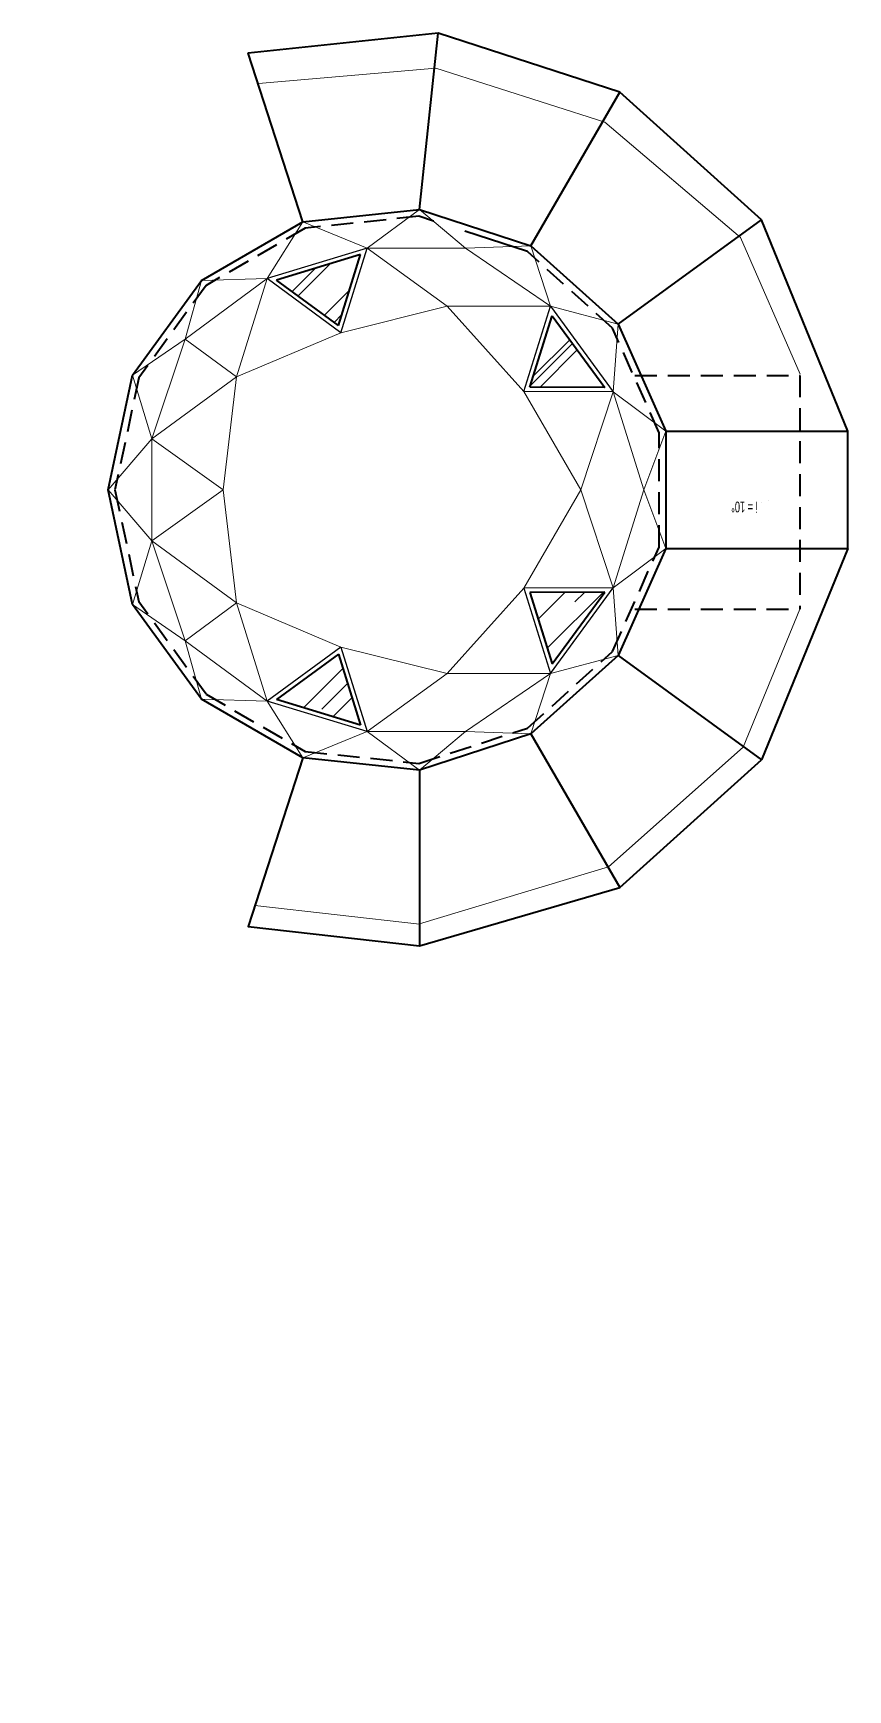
# Model space of a CAD drawing. Header units: millimetres. Extents: x -1532494 to -7068, y -619762 to -195747.
# Drawn here: x -123847 to -114422, y -242729 to -223560 of the extents above; entities that cross this region are included whole.
import ezdxf

# ---------------------------------------------------------------- set-up
doc = ezdxf.new("R2010")
doc.units = ezdxf.units.MM
doc.linetypes.add('штриховая', pattern=[19.05, 12.7, -6.35])
doc.layers.get('0').update_dxf_attribs({"color": 251, "lineweight": 15})
for name, color, linetype, lineweight in [('Кровля', 170, 'Continuous', 40), ('линия', 7, 'Continuous', 30), ('окна', 142, 'Continuous', 20), ('Окно', 144, 'Continuous', 40), ('размеры', 7, 'Continuous', 18), ('штриховая стены', 250, 'штриховая', 40)]:
    doc.layers.add(name, color=color, linetype=linetype, lineweight=lineweight)
doc.styles.add('Style1', font='cour.ttf', dxfattribs={"width": 0.61, "height": 2.5})
pattern_1 = [(225, (168044682.4, 308210941.8), (-646.5784407, -1724.2091752), [11430, -1524, 3810, -762]), (225, (168044235.2, 308209955.8), (1255.4398057, -177.8090712), [2286, -251.46, 4572, -571.5]), (225, (168044871, 308210214.4), (-2440.8336137, -3162.84620584), [6096, -1066.8, 3048, -762])]
pattern_2 = [(225, (168047611.4, 308212182.7), (-646.5784407, -1724.2091752), [11430, -1524, 3810, -762]), (225, (168047164.2, 308211196.7), (1255.4398057, -177.8090712), [2286, -251.46, 4572, -571.5]), (225, (168047800, 308211455.3), (-2440.8336137, -3162.84620584), [6096, -1066.8, 3048, -762])]

msp = doc.modelspace()

# ---------------------------------------------------------------- hatches: boundary and pattern name
at = {"layer": 'окна'}
h = msp.add_hatch(dxfattribs=at)
h.set_pattern_fill('AR-RROOF', color=256, scale=30, angle=225)
h.set_pattern_definition(pattern_1)
h.paths.add_polyline_path([(-120575.7, -223904.6), (-120575.7, -225224.6)])
h.paths.add_polyline_path([(-120058.8, -226121.5), (-120544.3, -226269.2), (-121029.8, -226416.9), (-120314.9, -226943.5)])
h = msp.add_hatch(dxfattribs=at)
h.set_pattern_fill('AR-RROOF', color=256, scale=30, angle=225)
h.set_pattern_definition(pattern_2)
h.paths.add_polyline_path([(-117646.7, -225145.5), (-117646.7, -226465.5)])
h.paths.add_polyline_path([(-117842.6, -226829.1), (-117971.7, -227243.5), (-118100.8, -227657.8), (-117234.6, -227658.8)])
h = msp.add_hatch(dxfattribs=at)
h.set_pattern_fill('AR-RROOF', color=256, scale=30, angle=225)
h.set_pattern_definition(pattern_2)
h.paths.add_polyline_path([(-117646.7, -232542.5), (-117646.7, -231222.5)])
h.paths.add_polyline_path([(-117842.6, -230858.9), (-117971.7, -230444.5), (-118100.8, -230030.2), (-117234.6, -230029.2)])
h = msp.add_hatch(dxfattribs=at)
h.set_pattern_fill('AR-RROOF', color=256, scale=30, angle=225)
h.set_pattern_definition(pattern_1)
h.paths.add_polyline_path([(-120575.7, -233783.4), (-120575.7, -232463.4)])
h.paths.add_polyline_path([(-120058.8, -231566.5), (-120544.3, -231418.8), (-121029.8, -231271.1), (-120314.9, -230744.5)])
h = msp.add_hatch(dxfattribs=at)
h.set_pattern_fill('AR-RROOF', color=256, scale=30, angle=45)
h.set_pattern_definition([(45, (-168289105.24, -308686133.74), (646.5784407, 1724.2091752), [11430, -1524, 3810, -762]), (45, (-168288658, -308685147.7), (-1255.4398057, 177.8090712), [2286, -251.46, 4572, -571.5]), (45, (-168289293.83, -308685406.34), (2440.8336137, 3162.84620584), [6096, -1066.8, 3048, -762])])
h.paths.add_polyline_path([(-123847.2, -241408.5), (-123847.2, -242728.5)])

# ---------------------------------------------------------------- linework, layer by layer
at = {"ltscale": 20}
for p, q in [((-119189.5, -223966.6), (-121240.7, -224143.8)), ((-117231.4, -224591.3), (-119189.5, -223966.6)), ((-115665.4, -225925.4), (-117231.4, -224591.3)), ((-114973.2, -227506.7), (-115665.4, -225925.4)), ((-114977.2, -230224), (-115634, -231821.3)), ((-115634, -231821.3), (-117190.3, -233205.8)), ((-117190.3, -233205.8), (-119379.1, -233866.3)), ((-121281, -233654.5), (-119377.2, -233868.5))]:
    msp.add_line(p, q, dxfattribs=at)
at = {"const_width": 0.05}
msp.add_lwpolyline([(-115735.3, -228944.3), (-115235.3, -228944.3), (-115438.1, -228990.5)], dxfattribs=at)
at = {"ltscale": 20}
for p in [(-121359.9, -223790.6), (-121359.9, -233897.4)]:
    msp.add_point(p, dxfattribs=at)
at = {"layer": 'Кровля', "color": 6, "ltscale": 20}
for p, q in [((-119162.6, -223559.7), (-121359.9, -223790.6)), ((-119377.2, -225601.9), (-119162.6, -223559.7)), ((-117061.2, -224242.4), (-119162.6, -223559.7)), ((-120725.4, -225743.6), (-121359.9, -223790.6)), ((-118088, -226020.8), (-117061.2, -224242.4)), ((-115419.3, -225720.8), (-117061.2, -224242.4)), ((-117080.6, -226927.8), (-115419.3, -225720.8)), ((-114421.5, -228166.2), (-115419.3, -225720.8)), ((-114421.5, -229521.8), (-115419.3, -231967.2)), ((-117080.6, -230760.2), (-115419.3, -231967.2)), ((-118088, -231667.2), (-117061.2, -233445.6)), ((-120725.4, -231944.5), (-121359.9, -233897.4)), ((-119377.2, -232086.1), (-119377.2, -234120.6)), ((-117061.2, -233445.6), (-115419.3, -231967.2)), ((-119377.2, -234120.6), (-117061.2, -233445.6)), ((-121359.9, -233897.4), (-119377.2, -234120.6))]:
    msp.add_line(p, q, dxfattribs=at)
at = {"layer": 'Кровля'}
for p, q in [((-116529.2, -228166.2), (-114421.5, -228166.2)), ((-114421.5, -229521.8), (-114421.5, -228166.2)), ((-116529.2, -229521.8), (-114421.5, -229521.8))]:
    msp.add_line(p, q, dxfattribs=at)
at = {"layer": 'Кровля', "ltscale": 20}
msp.add_lwpolyline([(-122978, -228844), (-122696.1, -227518), (-121899.3, -226421.4), (-120725.4, -225743.6), (-119377.2, -225601.9), (-118088, -226020.8), (-117080.6, -226927.8), (-116529.2, -228166.2), (-116529.2, -229521.8), (-117080.6, -230760.2), (-118088, -231667.2), (-119377.2, -232086.1), (-120725.4, -231944.5), (-121899.3, -231266.7), (-122696.1, -230170)], close=True, dxfattribs=at)
at = {"layer": 'линия', "ltscale": 20}
for p, q in [((-119983, -226046.2), (-121139.7, -226398.1)), ((-120288, -227025.4), (-119983, -226046.2)), ((-120288, -227025.4), (-121139.7, -226398.1)), ((-118168.7, -227707.8), (-117860.9, -226719.6)), ((-117860.9, -226719.6), (-117135.9, -227708.9)), ((-117135.9, -227708.9), (-118168.7, -227707.8)), ((-117135.9, -229979.1), (-118168.7, -229980.2)), ((-118168.7, -229980.2), (-117860.9, -230968.4)), ((-117860.9, -230968.4), (-117135.9, -229979.1)), ((-120288, -230662.6), (-121139.7, -231289.9)), ((-120288, -230662.6), (-119983, -231641.8)), ((-119983, -231641.8), (-121139.7, -231289.9))]:
    msp.add_line(p, q, dxfattribs=at)
at = {"layer": 'Окно', "ltscale": 20}
for p, q in [((-120058.8, -226121.5), (-121029.8, -226416.9)), ((-120314.9, -226943.5), (-120058.8, -226121.5)), ((-120314.9, -226943.5), (-121029.8, -226416.9)), ((-118100.8, -227657.8), (-117842.6, -226829.1)), ((-117842.6, -226829.1), (-117234.6, -227658.8)), ((-117234.6, -227658.8), (-118100.8, -227657.8)), ((-117234.6, -230029.2), (-118100.8, -230030.2)), ((-118100.8, -230030.2), (-117842.6, -230858.9)), ((-117842.6, -230858.9), (-117234.6, -230029.2)), ((-120314.9, -230744.5), (-121029.8, -231271.1)), ((-120314.9, -230744.5), (-120058.8, -231566.5)), ((-120058.8, -231566.5), (-121029.8, -231271.1))]:
    msp.add_line(p, q, dxfattribs=at)
at = {"layer": 'размеры', "ltscale": 20}
for p, q in [((-119983, -226046.2), (-119377.2, -225601.9)), ((-119377.2, -225601.9), (-118846.3, -226046.2)), ((-121139.7, -226398.1), (-120725.4, -225743.6)), ((-120725.4, -225743.6), (-119983, -226046.2)), ((-120725.4, -225743.6), (-119983, -226046.2)), ((-119983, -226046.2), (-118846.3, -226046.2)), ((-119056.1, -226719.6), (-119983, -226046.2)), ((-118846.3, -226046.2), (-118088, -226020.8)), ((-118846.3, -226046.2), (-117860.9, -226719.6)), ((-118088, -226020.8), (-117860.9, -226719.6)), ((-121139.7, -226398.1), (-122087.1, -227098.8)), ((-122087.1, -227098.8), (-121899.3, -226421.4)), ((-121899.3, -226421.4), (-121139.7, -226398.1)), ((-121494.1, -227535.6), (-121139.7, -226398.1)), ((-119056.1, -226719.6), (-120288, -227025.4)), ((-117860.9, -226719.6), (-119056.1, -226719.6)), ((-119056.1, -226719.6), (-118168.7, -227707.8)), ((-117860.9, -226719.6), (-117080.6, -226927.8)), ((-117080.6, -226927.8), (-117135.9, -227708.9)), ((-122696.1, -227518), (-122087.1, -227098.8)), ((-122087.1, -227098.8), (-122474.3, -228253)), ((-121494.1, -227535.6), (-122087.1, -227098.8)), ((-121494.1, -227535.6), (-120288, -227025.4)), ((-122474.3, -228253), (-122696.1, -227518)), ((-121494.1, -227535.6), (-122474.3, -228253)), ((-121494.1, -227535.6), (-121650, -228844)), ((-118168.7, -227707.8), (-117512, -228844)), ((-117135.9, -227708.9), (-117512, -228844)), ((-117135.9, -227708.9), (-116783.6, -228844)), ((-117135.9, -227708.9), (-116529.2, -228166.2)), ((-122474.3, -228253), (-122978, -228844)), ((-122474.3, -229435), (-122474.3, -228253)), ((-122474.3, -228253), (-121650, -228844)), ((-116529.2, -228166.2), (-116783.6, -228844)), ((-122474.3, -229435), (-122978, -228844)), ((-122474.3, -229435), (-121650, -228844)), ((-121494.1, -230152.4), (-121650, -228844)), ((-118168.7, -229980.2), (-117512, -228844)), ((-117135.9, -229979.1), (-117512, -228844)), ((-117135.9, -229979.1), (-116783.6, -228844)), ((-116529.2, -229521.8), (-116783.6, -228844)), ((-122474.3, -229435), (-122696.1, -230170)), ((-122087.1, -230589.2), (-122474.3, -229435)), ((-121494.1, -230152.4), (-122474.3, -229435)), ((-117135.9, -229979.1), (-116529.2, -229521.8)), ((-119056.1, -230968.4), (-118168.7, -229980.2)), ((-117080.6, -230760.2), (-117135.9, -229979.1)), ((-122696.1, -230170), (-122087.1, -230589.2)), ((-121494.1, -230152.4), (-122087.1, -230589.2)), ((-121494.1, -230152.4), (-120288, -230662.6)), ((-121494.1, -230152.4), (-121139.7, -231289.9)), ((-121139.7, -231289.9), (-122087.1, -230589.2)), ((-122087.1, -230589.2), (-121899.3, -231266.7)), ((-119056.1, -230968.4), (-120288, -230662.6)), ((-117860.9, -230968.4), (-117080.6, -230760.2)), ((-119056.1, -230968.4), (-119983, -231641.8)), ((-117860.9, -230968.4), (-119056.1, -230968.4)), ((-118846.3, -231641.8), (-117860.9, -230968.4)), ((-118088, -231667.2), (-117860.9, -230968.4)), ((-121899.3, -231266.7), (-121139.7, -231289.9)), ((-121139.7, -231289.9), (-120725.4, -231944.5)), ((-120725.4, -231944.5), (-119983, -231641.8)), ((-120725.4, -231944.5), (-119983, -231641.8)), ((-119983, -231641.8), (-118846.3, -231641.8)), ((-119983, -231641.8), (-119377.2, -232086.1)), ((-119377.2, -232086.1), (-118846.3, -231641.8)), ((-118846.3, -231641.8), (-118088, -231667.2))]:
    msp.add_line(p, q, dxfattribs=at)
at = {"layer": 'штриховая стены', "ltscale": 20}
for p, q in [((-119385.3, -225679.2), (-120701.3, -225817.5)), ((-120701.3, -225817.5), (-121847.3, -226479.1)), ((-117143.5, -226973.5), (-118126.8, -226088.1)), ((-121847.3, -226479.1), (-122625.1, -227549.7)), ((-116605.3, -228182.4), (-117143.5, -226973.5)), ((-116884.9, -227519.1), (-114977.2, -227519.1)), ((-114977.2, -227519.1), (-114977.2, -230224)), ((-122625.1, -227549.7), (-122900.2, -228844)), ((-116605.3, -229505.6), (-116605.3, -228182.4)), ((-122900.2, -228844), (-122625.1, -230138.3)), ((-117143.5, -230714.5), (-116605.3, -229505.6)), ((-121847.3, -231208.9), (-122625.1, -230138.3)), ((-116885, -230224), (-114977.2, -230224)), ((-118126.8, -231599.9), (-117143.5, -230714.5)), ((-121847.3, -231208.9), (-120701.3, -231870.5)), ((-119385.3, -232008.8), (-118126.8, -231599.9)), ((-120701.3, -231870.5), (-119385.3, -232008.8))]:
    msp.add_line(p, q, dxfattribs=at)
at = {"layer": 'штриховая стены', "ltscale": 60}
msp.add_line((-118126.8, -226088.1), (-119385.3, -225679.2), dxfattribs=at)

# ---------------------------------------------------------------- texts
at = {"color": 7, "insert": (-115771.3, -229104.4), "char_height": 125.0001, "width": 730.487, "attachment_point": 3, "rotation": 180, "style": 'Style1'}
msp.add_mtext('{\\fArial|b0|i0|c0|p34; i =\\fArial|b0|i0|c204|p34; \\fArial|b0|i0|c0|p34;1\\fArial|b0|i0|c204|p34;0\\fArial|b0|i0|c0|p34;%%D}', dxfattribs=at)

doc.saveas('drawing.dxf')
